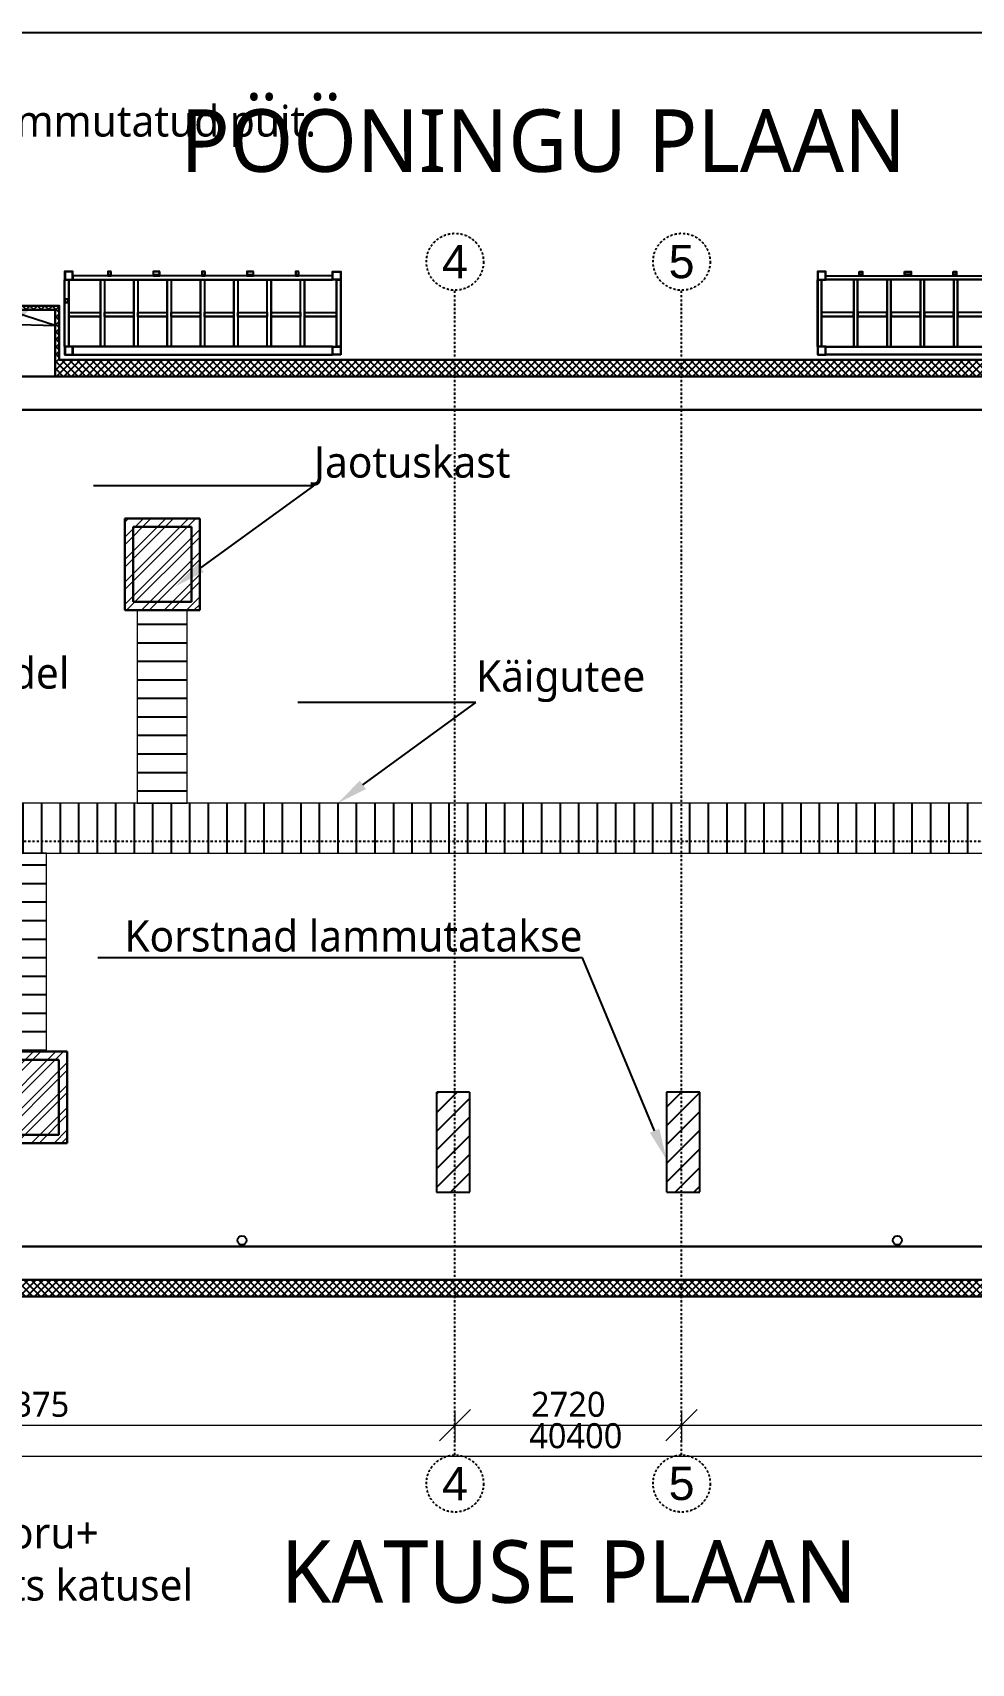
# Model space of a CAD drawing. Header units: millimetres. Extents: x 83708 to 840243643, y 645190 to 956201.
# Drawn here: x 330165 to 341432, y 846030 to 865601 of the extents above; entities that cross this region are included whole.
import ezdxf
from ezdxf import colors
from ezdxf.entities.mleader import LeaderData, LeaderLine
from ezdxf.math import Vec2, Vec3

# ---------------------------------------------------------------- set-up
doc = ezdxf.new("R2010")
doc.units = ezdxf.units.MM
doc.header["$PDMODE"] = 2
doc.header["$PDSIZE"] = 5
doc.linetypes.add('DASHDOTX2', pattern=[50.8, 25.4, -12.7, 0, -12.7])
doc.linetypes.add('DASHED', pattern=[0.75, 0.5, -0.25])
for name, color, linetype, lineweight in [('!ESP_Fassaad', 7, 'Continuous', 9), ('!ESP_Konstruktsioon lõikes', 7, 'Continuous', 30), ('!ESP_Uus konstruktsioon', 6, 'Continuous', 9)]:
    doc.layers.add(name, color=color, linetype=linetype, lineweight=lineweight)
for name, color, linetype in [('!ESP_Lammutatav', 150, 'DASHED'), ('!ESP_Mineraalvill', 1, 'Continuous'), ('!ESP_Mõõt', 252, 'Continuous'), ('!ESP_Tekst', 7, 'Continuous'), ('!ESP_Teljed', 30, 'DASHDOTX2'), ('!ESP_Teras', 5, 'Continuous'), ('!ESP_Viited', 7, 'Continuous'), ('DUCT-V-1-COMPONENT', 7, 'Continuous'), ('SEWER-PIPE-S1', 7, 'Continuous')]:
    doc.layers.add(name, color=color, linetype=linetype)
doc.layers.add('!ESP_no_print', color=252, linetype='Continuous', plot=False)
doc.styles.add('Annotative', font='malgunsl.ttf', dxfattribs={"height": 2})
doc.styles.add('Arial', font='arial.ttf')
doc.styles.get("Standard").update_dxf_attribs({"font": 'arial.ttf', "height": 2})
doc.dimstyles.new('Annotative', dxfattribs={"dimtxt": 2.5, "dimasz": 2.5, "dimexe": 1.25, "dimexo": 0.625, "dimtad": 1, "dimdec": 0, "dimrnd": 5, "dimtxsty": 'Annotative', "dimblk": 'OBLIQUE', "dimcen": 0, "dimdle": 1, "dimadec": 0, "dimazin": 0, "dimtfac": 1, "dimtdec": 0, "dimtmove": 0, "dimatfit": 3, "dimfxl": 1, "dimfxlon": 1, "dimarcsym": 1})

# ---------------------------------------------------------------- blocks, each defined once
blk = doc.blocks.new('A$Cef77760f')
at = {"layer": '!ESP_Teljed'}
for points in [[(-21450, -2104), (-21450, 11875)], [(-18730, -2104), (-18730, 11875)], [(-42300, 10840), (1500, 10840)], [(1500, 5260), (-42300, 5260)], [(1500, 0), (-42300, 0)]]:
    blk.add_lwpolyline(points, dxfattribs=at)
for centre in [(-21450, 12217), (-18730, 12217), (-21450, -2446), (-18730, -2446)]:
    blk.add_circle(centre, 342, dxfattribs=at)
at = {"layer": '!ESP_Teljed', "char_height": 400, "width": 684.66, "attachment_point": 5, "style": 'Arial'}
for s, insert in [('4', (-21450, 12217)), ('5', (-18730, 12217)), ('4', (-21450, -2446)), ('5', (-18730, -2446))]:
    blk.add_mtext(s, dxfattribs=dict(at, insert=insert))
blk = doc.blocks.new('A$C98a65306')
at = {"layer": '!ESP_Mineraalvill'}
h = blk.add_hatch(dxfattribs=at)
h.set_pattern_fill('ANSI37', color=256, scale=20)
h.set_pattern_definition([(45, (-94948.145, 83.69), (-44.90128, 44.90128), []), (135, (-94948.145, 83.69), (-44.90128, -44.90128), [])])
h.paths.add_polyline_path([(40000, -10840), (34480, -10840), (34480, -11040), (40200, -11040), (40200, 200), (40200, 850), (39420, 850), (39420, 200), (26900, 200), (26900, 850), (26280, 850), (26280, 200), (13800, 200), (13800, 850), (13180, 850), (13180, 200), (580, 200), (580, 850), (-200, 850), (-200, -11040), (8175, -11040), (8175, -10840), (400, -10840), (0, -10840), (0, 0), (0, 800), (530, 800), (530, 0), (3640, 0), (13230, 0), (13230, 800), (13750, 800), (13750, 0), (26330, 0), (26330, 800), (26850, 800), (26850, 0), (39470, 0), (39470, 800), (40000, 800), (40000, 0)])
h.paths.add_polyline_path([(21270, -11040), (21270, -10840), (8175, -10840), (8175, -11040)], flags=17)
h.paths.add_polyline_path([(34480, -11040), (34480, -10840), (21270, -10840), (21270, -11040)], flags=17)
at = {"layer": '!ESP_Konstruktsioon lõikes'}
for points in [[(8175, -11040), (-200, -11040), (-200, 850), (580, 850), (580, 200), (13180, 200), (13180, 850), (13800, 850), (13800, 200), (26280, 200), (26280, 850), (26900, 850), (26900, 200), (39420, 200), (39420, 850), (40200, 850), (40200, 200), (40200, -11040), (-200, -11040)], [(13230, 0), (13230, 800), (13750, 800), (13750, 0)], [(400, 0), (40000, 0)], [(400, -400), (39600, -400), (39600, -10440)], [(400, -10440), (39600, -10440)], [(400, -10840), (40000, -10840)]]:
    blk.add_lwpolyline(points, dxfattribs=at)
blk.add_lwpolyline([(0, 0), (40000, 0), (40000, -10840), (0, -10840)], close=True, dxfattribs=at)
at = {"lineweight": 0}
blk.add_blockref('A$Cef77760f', (40000, -10840), dxfattribs=at)
blk = doc.blocks.new('A$C1fbf0a3d')
at = {"layer": '!ESP_Lammutatav'}
h = blk.add_hatch(dxfattribs=at)
h.set_pattern_fill('ANSI31', color=256, scale=50)
h.set_pattern_definition([(45, (-317114.13, -855792.54), (-112.253202, 112.253202), [])])
h.paths.add_polyline_path([(-400, -1200), (0, -1200), (0, 0), (-400, 0)])
blk.add_lwpolyline([(-400, -1200), (0, -1200), (0, 0), (-400, 0)], close=True, dxfattribs=at)
blk = doc.blocks.new('A$C2928117b')
for p in [(250, 1850), (3010, 1850)]:
    blk.add_blockref('A$C1fbf0a3d', p)
blk = doc.blocks.new('A$C9a407918')
at = {"layer": '!ESP_Teras'}
for points in [[(-3315, -75), (-3215, -75), (-3215, 25), (-3315, 25)], [(-3310, -70), (-3220, -70), (-3220, 20), (-3310, 20)], [(0, -75), (-100, -75), (-100, 25), (0, 25)], [(-5, -70), (-95, -70), (-95, 20), (-5, 20)], [(-3265, -875), (-3315, -875), (-3315, -75), (-3265, -75)], [(-100, -25), (-3215, -25), (-3215, -75), (-100, -75)], [(-2835, -875), (-2885, -875), (-2885, -75), (-2835, -75)], [(-2435, -875), (-2485, -875), (-2485, -75), (-2435, -75)], [(-2035, -875), (-2085, -875), (-2085, -75), (-2035, -75)], [(-1635, -875), (-1685, -875), (-1685, -75), (-1635, -75)], [(-1235, -875), (-1285, -875), (-1285, -75), (-1235, -75)], [(-835, -875), (-885, -875), (-885, -75), (-835, -75)], [(-435, -875), (-485, -875), (-485, -75), (-435, -75)], [(-50, -75), (0, -75), (0, -875), (-50, -875)], [(-50, -875), (0, -875), (0, -75), (-50, -75)], [(-3265, -466), (-2885, -466), (-2885, -516), (-3265, -516)], [(-2835, -466), (-2485, -466), (-2485, -516), (-2835, -516)], [(-2435, -466), (-2085, -466), (-2085, -516), (-2435, -516)], [(-2035, -466), (-1685, -466), (-1685, -516), (-2035, -516)], [(-1635, -466), (-1285, -466), (-1285, -516), (-1635, -516)], [(-1235, -466), (-885, -466), (-885, -516), (-1235, -516)], [(-835, -466), (-485, -466), (-485, -516), (-835, -516)], [(-435, -466), (-50, -466), (-50, -516), (-435, -516)], [(-3315, -975), (-3215, -975), (-3215, -875), (-3315, -875)], [(-3310, -970), (-3220, -970), (-3220, -880), (-3310, -880)], [(-100, -875), (-3215, -875), (-3215, -975), (-100, -975)], [(0, -975), (-100, -975), (-100, -875), (0, -875)], [(-5, -970), (-95, -970), (-95, -880), (-5, -880)]]:
    blk.add_lwpolyline(points, close=True, dxfattribs=at)
at = {"layer": '!ESP_Teras', "linetype": 'DASHED'}
for points in [[(-3268, -875), (-3312, -875), (-3312, -75), (-3268, -75)], [(-100, -28), (-3215, -28), (-3215, -72), (-100, -72)], [(-2838, -875), (-2882, -875), (-2882, -75), (-2838, -75)], [(-2438, -875), (-2482, -875), (-2482, -75), (-2438, -75)], [(-2038, -875), (-2082, -875), (-2082, -75), (-2038, -75)], [(-1638, -875), (-1682, -875), (-1682, -75), (-1638, -75)], [(-1238, -875), (-1282, -875), (-1282, -75), (-1238, -75)], [(-838, -875), (-882, -875), (-882, -75), (-838, -75)], [(-438, -875), (-482, -875), (-482, -75), (-438, -75)], [(-3, -875), (-47, -875), (-47, -75), (-3, -75)], [(-3265, -513), (-2885, -513), (-2885, -516), (-3265, -516)], [(-2835, -513), (-2485, -513), (-2485, -516), (-2835, -516)], [(-2435, -513), (-2085, -513), (-2085, -516), (-2435, -516)], [(-2035, -513), (-1685, -513), (-1685, -516), (-2035, -516)], [(-1635, -513), (-1285, -513), (-1285, -516), (-1635, -516)], [(-1235, -513), (-885, -513), (-885, -516), (-1235, -516)], [(-835, -513), (-485, -513), (-485, -516), (-835, -516)], [(-435, -513), (-50, -513), (-50, -516), (-435, -516)], [(-100, -878), (-3215, -878), (-3215, -972), (-100, -972)]]:
    blk.add_lwpolyline(points, close=True, dxfattribs=at)
at = {"color": 5, "linetype": 'ByBlock', "transparency": 33554687}
for points in [[(-2758, 25), (-2798, 25), (-2798, -15), (-2758, -15)], [(-2761, 22), (-2795, 22), (-2795, -12), (-2761, -12)], [(-2174, 25), (-2254, 25), (-2254, -15), (-2174, -15)], [(-2177, 22), (-2251, 22), (-2251, -12), (-2177, -12)], [(-1630, 25), (-1670, 25), (-1670, -15), (-1630, -15)], [(-1633, 22), (-1667, 22), (-1667, -12), (-1633, -12)], [(-1046, 25), (-1126, 25), (-1126, -15), (-1046, -15)], [(-1049, 22), (-1123, 22), (-1123, -12), (-1049, -12)], [(-502, 25), (-542, 25), (-542, -15), (-502, -15)], [(-505, 22), (-539, 22), (-539, -12), (-505, -12)], [(-2758, -15), (-2798, -15), (-2798, -25), (-2758, -25)], [(-2174, -15), (-2254, -15), (-2254, -25), (-2174, -25)], [(-1630, -15), (-1670, -15), (-1670, -25), (-1630, -25)], [(-1046, -15), (-1126, -15), (-1126, -25), (-1046, -25)], [(-502, -15), (-542, -15), (-542, -25), (-502, -25)], [(-3275, -305), (-3315, -305), (-3315, -345), (-3275, -345)], [(-3278, -308), (-3312, -308), (-3312, -342), (-3278, -342)]]:
    blk.add_lwpolyline(points, close=True, dxfattribs=at)
blk = doc.blocks.new('_Oblique')
at = {"color": 0, "linetype": 'ByBlock', "lineweight": -2}
blk.add_line((-0.5, -0.5), (0.5, 0.5), dxfattribs=at)
blk = doc.blocks.new('*D838')
at = {"layer": '!ESP_Mõõt', "color": 0, "lineweight": -2, "transparency": 16777216}
for p, q in [((8175, -12435), (8175, -12773)), ((18550, -12435), (18550, -12773)), ((8025, -12585), (18700, -12585))]:
    blk.add_line(p, q, dxfattribs=at)
at = {"layer": 'Defpoints', "color": 0, "transparency": 16777216}
for p in [(18550, -11896), (8175, -11951), (18550, -12585)]:
    blk.add_point(p, dxfattribs=at)
at = {"layer": '!ESP_Mõõt', "color": 0, "lineweight": -2, "transparency": 16777216, "xscale": 375, "yscale": 375, "zscale": 375, "rotation": 180}
blk.add_blockref('_Oblique', (8175, -12585), dxfattribs=at)
at = {"layer": '!ESP_Mõõt', "color": 0, "lineweight": -2, "transparency": 16777216, "xscale": 375, "yscale": 375, "zscale": 375}
blk.add_blockref('_Oblique', (18550, -12585), dxfattribs=at)
at = {"layer": '!ESP_Mõõt', "color": 0, "lineweight": 0, "transparency": 16777216, "insert": (13362, -12336), "char_height": 300, "attachment_point": 5, "style": 'Annotative'}
blk.add_mtext('10375', dxfattribs=at)
blk = doc.blocks.new('*D839')
at = {"layer": '!ESP_Mõõt', "color": 0, "lineweight": -2, "transparency": 16777216}
for p, q in [((18550, -12435), (18550, -12773)), ((21270, -12435), (21270, -12773)), ((18400, -12585), (21420, -12585))]:
    blk.add_line(p, q, dxfattribs=at)
at = {"layer": 'Defpoints', "color": 0, "transparency": 16777216}
for p in [(18550, -11896), (21270, -11914), (21270, -12585)]:
    blk.add_point(p, dxfattribs=at)
at = {"layer": '!ESP_Mõõt', "color": 0, "lineweight": -2, "transparency": 16777216, "xscale": 375, "yscale": 375, "zscale": 375, "rotation": 180}
blk.add_blockref('_Oblique', (18550, -12585), dxfattribs=at)
at = {"layer": '!ESP_Mõõt', "color": 0, "lineweight": -2, "transparency": 16777216, "xscale": 375, "yscale": 375, "zscale": 375}
blk.add_blockref('_Oblique', (21270, -12585), dxfattribs=at)
at = {"layer": '!ESP_Mõõt', "color": 0, "lineweight": 0, "transparency": 16777216, "insert": (19910, -12336), "char_height": 300, "attachment_point": 5, "style": 'Annotative'}
blk.add_mtext('2720', dxfattribs=at)
blk = doc.blocks.new('*D840')
at = {"layer": '!ESP_Mõõt', "color": 0, "lineweight": -2, "transparency": 16777216}
for p, q in [((21270, -12435), (21270, -12773)), ((31760, -12435), (31760, -12773)), ((21120, -12585), (31910, -12585))]:
    blk.add_line(p, q, dxfattribs=at)
at = {"layer": 'Defpoints', "color": 0, "transparency": 16777216}
for p in [(21270, -11914), (31760, -11878), (31760, -12585)]:
    blk.add_point(p, dxfattribs=at)
at = {"layer": '!ESP_Mõõt', "color": 0, "lineweight": -2, "transparency": 16777216, "xscale": 375, "yscale": 375, "zscale": 375, "rotation": 180}
blk.add_blockref('_Oblique', (21270, -12585), dxfattribs=at)
at = {"layer": '!ESP_Mõõt', "color": 0, "lineweight": -2, "transparency": 16777216, "xscale": 375, "yscale": 375, "zscale": 375}
blk.add_blockref('_Oblique', (31760, -12585), dxfattribs=at)
at = {"layer": '!ESP_Mõõt', "color": 0, "lineweight": 0, "transparency": 16777216, "insert": (26515, -12336), "char_height": 300, "attachment_point": 5, "style": 'Annotative'}
blk.add_mtext('10490', dxfattribs=at)
blk = doc.blocks.new('*D833')
at = {"layer": '!ESP_Mõõt', "color": 0, "lineweight": -2, "transparency": 16777216}
for p, q in [((-200, -12812), (-200, -13150)), ((40200, -12812), (40200, -13150)), ((40350, -12962), (-350, -12962))]:
    blk.add_line(p, q, dxfattribs=at)
at = {"layer": 'Defpoints', "color": 0, "transparency": 16777216}
for p in [(-200, -11040), (40200, -11040), (-200, -12962)]:
    blk.add_point(p, dxfattribs=at)
at = {"layer": '!ESP_Mõõt', "color": 0, "lineweight": -2, "transparency": 16777216, "xscale": 375, "yscale": 375, "zscale": 375, "rotation": 180}
blk.add_blockref('_Oblique', (-200, -12962), dxfattribs=at)
at = {"layer": '!ESP_Mõõt', "color": 0, "lineweight": -2, "transparency": 16777216, "xscale": 375, "yscale": 375, "zscale": 375}
blk.add_blockref('_Oblique', (40200, -12962), dxfattribs=at)
at = {"layer": '!ESP_Mõõt', "color": 0, "lineweight": 0, "transparency": 16777216, "insert": (20000, -12713), "char_height": 300, "attachment_point": 5, "style": 'Annotative'}
blk.add_mtext('40400', dxfattribs=at)
blk = doc.blocks.new('*U817')
at = {"layer": 'DUCT-V-1-COMPONENT', "lineweight": 30}
for p, q in [((1994, 3714), (1994, 4814)), ((1994, 4814), (2894, 4814)), ((2095, 3815), (2095, 4714)), ((2095, 4714), (2794, 4714)), ((2794, 4714), (2794, 3815)), ((2894, 4814), (2894, 3714)), ((2794, 3815), (2095, 3815)), ((2894, 3714), (1994, 3714))]:
    blk.add_line(p, q, dxfattribs=at)
blk.add_text('invento', height=1, dxfattribs=at).set_placement((2095, 3815))
blk = doc.blocks.new('*U818')
at = {"layer": 'DUCT-V-1-COMPONENT', "lineweight": 30}
for p, q in [((1994, 3714), (1994, 4814)), ((1994, 4814), (3094, 4814)), ((2095, 3815), (2095, 4714)), ((2095, 4714), (2994, 4714)), ((2994, 4714), (2994, 3815)), ((3094, 4814), (3094, 3714)), ((2994, 3815), (2095, 3815)), ((3094, 3714), (1994, 3714))]:
    blk.add_line(p, q, dxfattribs=at)
blk.add_text('invento', height=1, dxfattribs=at).set_placement((2095, 3815))
blk = doc.blocks.new('A$C4028c679')
at = {"layer": '!ESP_Uus konstruktsioon', "true_color": 0x00ff00}
h = blk.add_hatch(dxfattribs=at)
h.set_pattern_fill('ANSI32', color=3, scale=20)
h.set_pattern_definition([(45, (3606.22, -738.1), (-134.7038, 134.7038), []), (45, (3696.02, -738.1), (-134.7038, 134.7038), [])])
h.paths.add_polyline_path([(14587, -1704), (14587, -2804), (15487, -2804), (15487, -1704)])
h = blk.add_hatch(dxfattribs=at)
h.set_pattern_fill('ANSI32', color=3, scale=20)
h.set_pattern_definition([(45, (2016.59, -7134.6), (-134.7038, 134.7038), []), (45, (2106.4, -7134.6), (-134.7038, 134.7038), [])])
h.paths.add_polyline_path([(12797, -8100), (12797, -9200), (13897, -9200), (13897, -8100)])
at = {"xscale": -1, "rotation": 180}
blk.add_blockref('*U817', (12592, 2011), dxfattribs=at)
blk.add_blockref('*U818', (10803, -12914))
blk = doc.blocks.new('A$Cb552d834')
at = {"true_color": 0x939598}
h = blk.add_hatch(dxfattribs=at)
h.set_pattern_fill('ANSI31', color=252, scale=70, angle=135)
h.set_pattern_definition([(180, (-392699.39, -836377.39), (-1e-14, -222.25), [])])
h.paths.add_polyline_path([(19620, 2158), (19020, 2158), (19020, 600), (19620, 600)])
h.paths.add_polyline_path([(27608, 4058), (27008, 4058), (27008, 2758), (27608, 2758)])
h.paths.add_polyline_path([(29085, 968), (28487, 968), (28487, -312), (29087, -312), (29087, 368), (29085, 368)])
h.paths.add_polyline_path([(28315, -912), (27715, -912), (27715, -990), (28315, -990)])
h.paths.add_polyline_path([(-3630, 4058), (-4230, 4058), (-4230, 1742), (-3630, 1742)])
h.paths.add_polyline_path([(-6165, 1142), (-6765, 1142), (-6765, -1238), (-6165, -1238)])
h.paths.add_polyline_path([(-2723, 1142), (-3323, 1142), (-3323, -459), (-2723, -459)])
h.paths.add_polyline_path([(960, 1142), (360, 1142), (360, -916), (960, -916)])
h.paths.add_polyline_path([(4520, 1142), (3920, 1142), (3920, -1238), (4520, -1238)])
h.paths.add_polyline_path([(6209, 4058), (5609, 4058), (5609, 1742), (6209, 1742)])
h.paths.add_polyline_path([(16731, 4058), (16131, 4058), (16131, 1742), (16731, 1742)])
h.paths.add_polyline_path([(17724, 1142), (17124, 1142), (17124, -1238), (17724, -1238)])
h = blk.add_hatch(dxfattribs=at)
h.set_pattern_fill('ANSI31', color=252, scale=70, angle=45)
h.set_pattern_definition([(90, (-391370.35, -844013.55), (-222.25, 0), [])])
h.paths.add_polyline_path([(19020, 1742), (-8728, 1742), (-8728, 1142), (-6765, 1142), (-6765, 1142), (-6165, 1142), (-3323, 1142), (-3323, 1142), (-2723, 1142), (360, 1142), (360, 1142), (960, 1142), (19020, 1142)])
h.paths.add_polyline_path([(29685, 2758), (19020, 2758), (19020, 2158), (19620, 2158), (29685, 2158)])
h.paths.add_polyline_path([(24524, 600), (19020, 600), (19020, 0), (24524, 0)])
h.paths.add_polyline_path([(29087, -312), (24522, -312), (24522, -912), (29087, -912)])
h.paths.add_polyline_path([(30472, 968), (29087, 968), (29087, 368), (30472, 368)])
at = {"layer": '!ESP_Fassaad'}
for points in [[(6209, 1742), (6209, 4058), (5609, 4058), (5609, 1742)], [(-8728, 1142), (19020, 1142), (19020, 1742), (-8728, 1742)], [(4520, -1238), (4520, 1142), (3920, 1142), (3920, -1238)]]:
    blk.add_lwpolyline(points, close=True, dxfattribs=at)
blk = doc.blocks.new('*U797')
at = {"layer": 'SEWER-PIPE-S1', "color": 14, "linetype": 'Continuous', "lineweight": -3}
blk.add_circle((83860, 279633, 2700), 55, dxfattribs=at)
blk = doc.blocks.new('*U798')
at = {"layer": 'SEWER-PIPE-S1', "color": 14, "linetype": 'Continuous', "lineweight": -3}
blk.add_circle((75993, 279633, 2700), 55, dxfattribs=at)
blk = doc.blocks.new('A$Cb56cea9a')
at = {"layer": '!ESP_Mõõt', "lineweight": 0}
for base, p1, p2, picture, middle in [((-200, -12962.2), (40200, -11040), (-200, -11040), '*D833', (20000, -12713.3)), ((18550, -12585.3), (8175, -11951.1), (18550, -11896.3), '*D838', (13362.5, -12335.5)), ((21270, -12585.3), (18550, -11896.3), (21270, -11914.4), '*D839', (19910, -12336.3)), ((31760.1, -12585.3), (21270, -11914.4), (31760.1, -11877.8), '*D840', (26515, -12335.5))]:
    dim = blk.add_linear_dim(base=base, p1=p1, p2=p2, dimstyle='Annotative', dxfattribs=at)
    dim.commit()
    dim.dimension.update_dxf_attribs({"geometry": picture, "text_midpoint": middle})

msp = doc.modelspace()

# ---------------------------------------------------------------- linework, layer by layer
at = {"layer": '!ESP_no_print'}
msp.add_lwpolyline([(305249.6, 865600.6), (363749.6, 865600.6), (363749.6, 824050.6), (305249.6, 824050.6)], close=True, dxfattribs=at)
msp.add_lwpolyline([(305249.6, 865600.6), (363749.6, 865600.6), (363749.6, 824050.6), (305249.6, 824050.6)], close=True, dxfattribs=at)

# ---------------------------------------------------------------- block references
at = {"lineweight": 0}
for name, p in [('A$C98a65306', (316683.7, 861473.5)), ('A$C9a407918', (333863.7, 862708.5)), ('A$Cb56cea9a', (316683.7, 861473.5)), ('A$C2928117b', (335163.7, 851033.5))]:
    msp.add_blockref(name, p, dxfattribs=at)
at = {"lineweight": 0, "xscale": -1}
msp.add_blockref('A$C9a407918', (339583.7, 862708.5), dxfattribs=at)
at = {"color": 6}
for name, p in [('A$C4028c679', (316683.7, 861473.5)), ('A$Cb552d834', (325811.3, 854611.6))]:
    msp.add_blockref(name, p, dxfattribs=at)
at = {"layer": 'SEWER-PIPE-S1'}
for name in ['*U798', '*U797']:
    msp.add_blockref(name, (256683.7, 571473.3), dxfattribs=at)

# ---------------------------------------------------------------- texts
at = {"layer": '!ESP_Tekst', "char_height": 750, "width": 30275.718, "attachment_point": 4, "style": 'Annotative'}
for s, insert in [('PÖÖNINGU PLAAN', (331939.7, 864299.4)), ('KATUSE PLAAN', (333144.9, 847127.1))]:
    msp.add_mtext(s, dxfattribs=dict(at, insert=insert))

# ---------------------------------------------------------------- leaders
at = {"layer": '!ESP_Viited', "ltscale": 15}
ml = msp.add_multileader_mtext('Standard', dxfattribs=at)
ml.set_content('Väljaaste soojustuse paksus 50 mm. Kasutada sügavimmutatud puit. ', color=256, style='Annotative')
ml.set_leader_properties()
ml.build(insert=Vec2(0, 0))
ml.multileader.update_dxf_attribs({"text_left_attachment_type": 5, "text_right_attachment_type": 5, "dogleg_length": 0.5, "arrow_head_size": 375, "scale": 150})
ctx = ml.context
ctx.base_point, ctx.scale, ctx.char_height, ctx.arrow_head_size, ctx.landing_gap_size, ctx.plane_origin = Vec3(317841.6, 863559.4), 150, 375, 375, 0, Vec3(322627.7, 858016.3)
ctx.left_attachment, ctx.right_attachment = 5, 5
notes = []
notes.append((ctx, [(1, (1, 1, 0), (325926.9, 863559.4), (-1, 0), 0.5, [(1, [(317213.7, 861873.5), (317023.4, 862323.2)], 0, []), (4, [(330173.7, 862323.5), (329863.7, 862100.9), (330433.7, 862083.8)], 0, [])])]))
ctx.mtext.insert, ctx.mtext.width, ctx.mtext.defined_height, ctx.mtext.flow_direction = Vec3(317841.6, 864728.2), 8855.682, 2165.1, 5
at = {"layer": '!ESP_Viited'}
ml = msp.add_multileader_mtext('Standard', dxfattribs=at)
ml.set_content('Jaotuskast', color=256, style='Annotative')
ml.set_leader_properties()
ml.build(insert=Vec2(0, 0))
ml.multileader.update_dxf_attribs({"text_left_attachment_type": 5, "text_right_attachment_type": 5, "dogleg_length": 0, "arrow_head_size": 375, "scale": 150})
ctx = ml.context
ctx.base_point, ctx.scale, ctx.char_height, ctx.arrow_head_size, ctx.landing_gap_size, ctx.plane_origin = Vec3(333540.5, 860163.6), 150, 375, 375, 0, Vec3(334745.5, 854705.2)
ctx.left_attachment, ctx.right_attachment = 5, 5
notes.append((ctx, [(0, (1, 1, 0), (333540.5, 860163.6), (1, 0), 0, [(0, [(331880.6, 858957.7)], 0, [])])]))
ctx.mtext.insert, ctx.mtext.flow_direction = Vec3(333540.5, 860635.1), 5
ml = msp.add_multileader_mtext('Standard', dxfattribs=at)
ml.set_content('{\\fMalgun Gothic Semilight|b0|i0|c0|p34;Katuseluugi asukoht.\\PPaigaldada kohtkindel redel}', color=256, style='Annotative')
ml.set_leader_properties()
ml.build(insert=Vec2(0, 0))
ml.multileader.update_dxf_attribs({"text_left_attachment_type": 5, "text_right_attachment_type": 5, "dogleg_length": 0, "arrow_head_size": 375, "scale": 150})
ctx = ml.context
ctx.base_point, ctx.scale, ctx.char_height, ctx.arrow_head_size, ctx.landing_gap_size, ctx.plane_origin = Vec3(324202.6, 857559.5), 150, 375, 375, 0, Vec3(325407.6, 852101.1)
ctx.left_attachment, ctx.right_attachment = 5, 5
notes.append((ctx, [(0, (1, 1, 0), (324202.6, 857559.5), (1, 0), 0, [(0, [(326420.6, 854167.4)], 0, [])])]))
ctx.mtext.insert, ctx.mtext.flow_direction = Vec3(324202.6, 858728.2), 5
ml = msp.add_multileader_mtext('Standard', dxfattribs=at)
ml.set_content('Käigutee', color=256, style='Annotative')
ml.set_leader_properties()
ml.build(insert=Vec2(0, 0))
ml.multileader.update_dxf_attribs({"text_left_attachment_type": 5, "text_right_attachment_type": 5, "dogleg_length": 0, "arrow_head_size": 375, "scale": 150})
ctx = ml.context
ctx.base_point, ctx.scale, ctx.char_height, ctx.arrow_head_size, ctx.landing_gap_size, ctx.plane_origin = Vec3(335485.9, 857559.5), 150, 375, 375, 0, Vec3(336690.9, 852101.1)
ctx.left_attachment, ctx.right_attachment = 5, 5
notes.append((ctx, [(0, (1, 1, 0), (335485.9, 857559.5), (1, 0), 0, [(0, [(333825.9, 856353.5)], 0, [])])]))
ctx.mtext.insert, ctx.mtext.flow_direction = Vec3(335485.9, 858066.5), 5
ml = msp.add_multileader_mtext('Standard', dxfattribs=at)
ml.set_content('{\\fMalgun Gothic Semilight|b0|i0|c0|p34;Korstnad lammutatakse}', color=256, style='Annotative')
ml.set_leader_properties()
ml.build(insert=Vec2(0, 0))
ml.multileader.update_dxf_attribs({"text_left_attachment_type": 5, "text_right_attachment_type": 5, "dogleg_length": 0, "arrow_head_size": 375, "scale": 150})
ctx = ml.context
ctx.base_point, ctx.scale, ctx.char_height, ctx.arrow_head_size, ctx.landing_gap_size, ctx.plane_origin = Vec3(331481.6, 854476.7), 150, 375, 375, 0, Vec3(345845.6, 856766.4)
ctx.left_attachment, ctx.right_attachment, ctx.text_align_type = 5, 6, 2
notes.append((ctx, [(1, (1, 1, 0), (336765, 854498.1), (-1, 0), 0, [(0, [(337773.7, 852076)], 0, [])])]))
ctx.mtext.insert, ctx.mtext.alignment, ctx.mtext.flow_direction = Vec3(336765, 854948.1), 3, 5
ml = msp.add_multileader_mtext('Standard', dxfattribs=at)
ml.set_content('Tuulutustoru+ \\Ptuulutusots katusel', color=256, style='Annotative')
ml.set_leader_properties()
ml.build(insert=Vec2(0, 0))
ml.multileader.update_dxf_attribs({"text_left_attachment_type": 5, "text_right_attachment_type": 5, "dogleg_length": 0, "arrow_head_size": 375, "scale": 150})
ctx = ml.context
ctx.base_point, ctx.scale, ctx.char_height, ctx.arrow_head_size, ctx.landing_gap_size, ctx.plane_origin = Vec3(327688.6, 846666.4), 150, 375, 375, 0, Vec3(325293.1, 841208)
ctx.left_attachment, ctx.right_attachment = 5, 5
notes.append((ctx, [(0, (1, 1, 0), (327688.6, 846666.4), (1, 0), 0, [(0, [(326796.3, 851106.4)], 0, [])])]))
ctx.mtext.insert, ctx.mtext.flow_direction = Vec3(327688.6, 847784.3), 5
for ctx, leaders in notes:
    for number, flags, end, landing, length, lines in leaders:
        leader = LeaderData()
        leader.index, (leader.has_last_leader_line, leader.has_dogleg_vector, leader.attachment_direction) = number, flags
        leader.last_leader_point, leader.dogleg_vector, leader.dogleg_length = Vec3(end), Vec3(landing), length
        for number, points, colour, breaks in lines:
            line = LeaderLine()
            line.index, line.vertices, line.color, line.breaks = number, Vec3.list(points), colors.encode_raw_color(colour), breaks
            leader.lines.append(line)
        ctx.leaders.append(leader)

doc.saveas('drawing.dxf')
